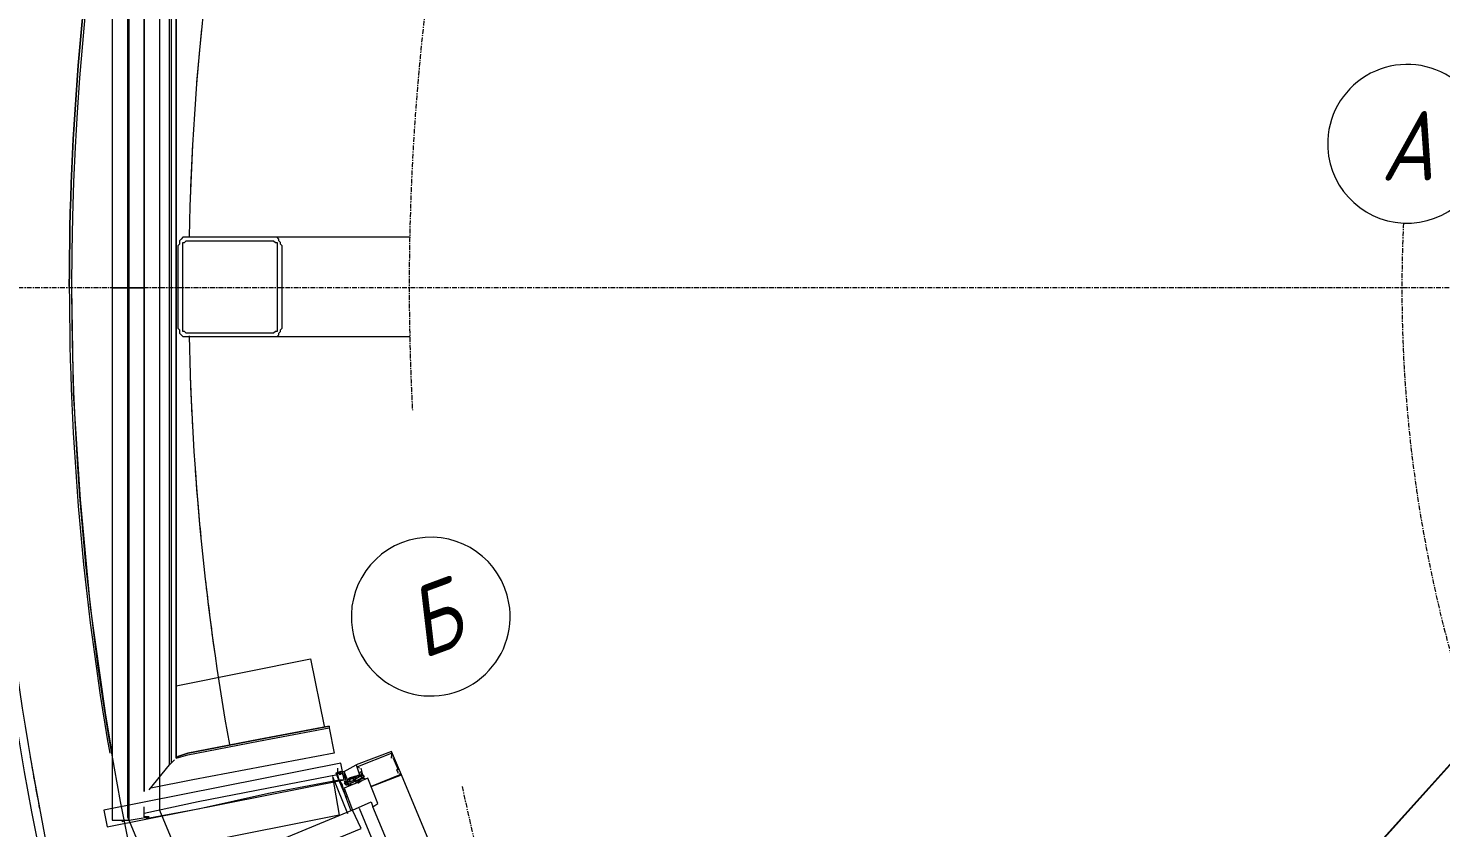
# Model space of a CAD drawing. Header units: millimetres. Extents: x 223 to 163467, y -12002 to 99672.
# Drawn here: x 112207 to 115764, y -1382 to 633 of the extents above; entities that cross this region are included whole.
import ezdxf

# ---------------------------------------------------------------- set-up
doc = ezdxf.new("R2010")
doc.units = ezdxf.units.MM
doc.linetypes.add('ADSK_Линия сетки', pattern=[21, 12, -3, 3, -3])
for name, color, linetype, lineweight in [('A-ANNO-DIMS', 7, 'Continuous', 9), ('S-GRID', 7, 'Continuous', 9), ('S-GRID-IDEN', 7, 'Continuous', 9)]:
    doc.layers.add(name, color=color, linetype=linetype, lineweight=lineweight)
for name, color, linetype in [('PDF _A-AREA', 7, 'Continuous'), ('PDF _A-CLNG', 7, 'Continuous'), ('PDF _A-DETL', 7, 'Continuous'), ('PDF _A-DETL-GENF', 7, 'Continuous'), ('PDF _A-DOOR', 7, 'Continuous'), ('PDF _A-DOOR-FRAM', 7, 'Continuous'), ('PDF _A-FLOR', 7, 'Continuous'), ('PDF _A-GLAZ-CURT', 7, 'Continuous'), ('PDF _A-GLAZ-CWMG', 7, 'Continuous'), ('PDF _I-WALL', 7, 'Continuous'), ('PDF _S-BEAM', 7, 'Continuous'), ('PDF _Ограждение', 7, 'Continuous')]:
    doc.layers.add(name, color=color, linetype=linetype)
doc.styles.add('GOST Common_I', font='ARIALN.TTF', dxfattribs={"height": 175})
doc.styles.add('GOST Common_I_6', font='ARIALN.TTF', dxfattribs={"height": 125})
doc.dimstyles.new('Диагональ_-_Gost_2_5мм', dxfattribs={"dimscale": 304.8, "dimtxt": 125.714375, "dimasz": 0.492126, "dimexe": 0.393701, "dimexo": 0.246063, "dimgap": 0.287073, "dimtad": 1, "dimdec": 0, "dimzin": 0, "dimdsep": 46, "dimtxsty": 'GOST Common_I_6', "dimsah": 1, "dimcen": 0.09, "dimdle": 0.393701, "dimazin": 0, "dimtfac": 1, "dimtdec": 4, "dimtix": 1, "dimtmove": 0, "dimatfit": 3, "dimfxl": 1, "dimtvp": 1, "dimtfill": 1, "dimtolj": 1, "dimtzin": 0, "dimarcsym": 2})

# ---------------------------------------------------------------- blocks, each defined once
blk = doc.blocks.new('Ось сетки - D8-489723-1 этаж')
at = {"layer": 'S-GRID-IDEN'}
for start, end in [(360, 180), (180, 360)]:
    blk.add_arc((0, 0), 4, start, end, dxfattribs=at)
blk = doc.blocks.new('*D333')
at = {"layer": 'A-ANNO-DIMS', "color": 0, "lineweight": -2, "transparency": 16777216}
for p, q in [((81110.1, 24600.2), (81311.7, 24398.7)), ((78830.9, 19097.7), (79115.9, 19097.7))]:
    blk.add_line(p, q, dxfattribs=at)
blk.add_arc((86612.7, 19097.7), 7616.7, 136.12837, 178.87163, dxfattribs=at)
at = {"layer": 'A-ANNO-DIMS', "color": 0, "transparency": 16777216}
for points in [[(81104, 24393.9), (81139.7, 24358.9), (81226.8, 24483.5)], [(79022.4, 19247.4), (78972.4, 19247.9), (78995.9, 19097.7)]]:
    blk.add_solid(points, dxfattribs=at)
at = {"layer": 'Defpoints', "color": 0, "transparency": 16777216}
for p in [(81057.1, 24653.2), (80016.4, 22906), (78755.9, 19097.7), (86612.7, 19097.7)]:
    blk.add_point(p, dxfattribs=at)
at = {"layer": 'A-ANNO-DIMS', "color": 0, "transparency": 16777216, "insert": (79437.1, 22069.9), "char_height": 125, "width": 588.088, "attachment_point": 5, "rotation": 67.5, "style": 'GOST Common_I_6', "bg_fill": 3, "box_fill_scale": 1.1, "bg_fill_color": 256, "bg_fill_true_color": 13158600, "bg_fill_transparency": 0}
blk.add_mtext('\\A1;45.00°', dxfattribs=at)
blk = doc.blocks.new('*D339')
at = {"layer": 'A-ANNO-DIMS', "color": 0, "lineweight": -2, "transparency": 16777216}
for p, q in [((78830.9, 19097.7), (79115.9, 19097.7)), ((81110.1, 13595.1), (81311.7, 13796.7))]:
    blk.add_line(p, q, dxfattribs=at)
blk.add_arc((86612.7, 19097.7), 7616.7, 181.12837, 223.87163, dxfattribs=at)
at = {"layer": 'A-ANNO-DIMS', "color": 0, "transparency": 16777216}
for points in [[(78972.4, 18947.4), (79022.4, 18947.9), (78995.9, 19097.7)], [(81139.7, 13836.4), (81104, 13801.4), (81226.8, 13711.8)]]:
    blk.add_solid(points, dxfattribs=at)
at = {"layer": 'Defpoints', "color": 0, "transparency": 16777216}
for p in [(78755.9, 19097.7), (86612.7, 19097.7), (79255.5, 17126.3), (81057.1, 13542.1)]:
    blk.add_point(p, dxfattribs=at)
at = {"layer": 'A-ANNO-DIMS', "color": 0, "transparency": 16777216, "insert": (79714.3, 16240.3), "char_height": 125, "width": 588.088, "attachment_point": 5, "rotation": 292.5, "style": 'GOST Common_I_6', "bg_fill": 3, "box_fill_scale": 1.1, "bg_fill_color": 256, "bg_fill_true_color": 13158600, "bg_fill_transparency": 0}
blk.add_mtext('\\A1;45.00°', dxfattribs=at)
blk = doc.blocks.new('оси')
at = {"layer": 'S-GRID', "linetype": 'ADSK_Линия сетки'}
blk.add_line((86612.7, 19097.7), (77921.9, 19097.7), dxfattribs=at)
blk.add_arc((86612.7, 19097.7), 6000, 192.09621, 182.95219, dxfattribs=at)
at = {"layer": 'S-GRID-IDEN', "xscale": 49.99999999999998, "yscale": 49.99999999999998, "zscale": 49.99999999999998, "rotation": 9.84533599319954}
blk.add_blockref('Ось сетки - D8-489723-1 этаж', (80666.8, 18268.8), dxfattribs=at)
at = {"layer": 'S-GRID-IDEN', "insert": (80585.2, 18325.2), "char_height": 175, "width": 158.734, "attachment_point": 1, "rotation": 20.2491, "style": 'GOST Common_I'}
blk.add_mtext('\\fGOST Common|b0|i1|c204|p34|;\\W.9;Б', dxfattribs=at)
at = {"layer": 'A-ANNO-DIMS'}
dim = blk.add_angular_dim_3p(base=(80016.4, 22906), center=(86612.7, 19097.7), p1=(81057.1, 24653.2), p2=(78755.9, 19097.7), dimstyle='Диагональ_-_Gost_2_5мм', override={"dimpost": '<>', "dimfxl": 6013.290219}, dxfattribs=at)
dim.commit()
dim.dimension.update_dxf_attribs({"geometry": '*D333', "text_midpoint": (79437.1, 22069.9)})
at = {"layer": 'S-GRID-IDEN', "xscale": 49.99999999999998, "yscale": 49.99999999999998, "zscale": 49.99999999999998, "rotation": 357.3315052165576}
blk.add_blockref('Ось сетки - D8-489723-1 этаж', (83125.8, 19460.4), dxfattribs=at)
at = {"layer": 'S-GRID-IDEN', "insert": (83059.4, 19542.9), "char_height": 175, "width": 180.38, "attachment_point": 1, "style": 'GOST Common_I'}
blk.add_mtext('\\fGOST Common|b0|i1|c204|p34|;\\W.9;А', dxfattribs=at)
at = {"layer": 'A-ANNO-DIMS'}
dim = blk.add_angular_dim_3p(base=(79255.5, 17126.3), center=(86612.7, 19097.7), p1=(78755.9, 19097.7), p2=(81057.1, 13542.1), dimstyle='Диагональ_-_Gost_2_5мм', override={"dimpost": '<>', "dimfxl": 6013.290219}, dxfattribs=at)
dim.commit()
dim.dimension.update_dxf_attribs({"geometry": '*D339', "text_midpoint": (79714.3, 16240.3)})
at = {"layer": 'S-GRID', "linetype": 'ADSK_Линия сетки'}
blk.add_arc((86612.7, 19097.7), 3500, 177.3315, 161.4375, dxfattribs=at)

msp = doc.modelspace()

# ---------------------------------------------------------------- linework, layer by layer
at = {"layer": 'PDF _A-AREA', "lineweight": 15}
msp.add_arc((119161.7, -17.4), 7071.7, 0, 180, dxfattribs=at)
at = {"layer": 'PDF _A-CLNG', "lineweight": 15}
msp.add_arc((119163.2, -17.1), 7052.1, 189.69017, 190.76659, dxfattribs=at)
at = {"layer": 'PDF _A-DETL', "lineweight": 15}
for points in [[(125875.9, 1316.9), (124851.5, 3780.7), (122967.7, 5668.7), (120499.7, 6688.9), (117832.7, 6688.9), (115364.7, 5668.7), (113476.7, 3780.7), (112456.5, 1316.9), (112456.5, -1354.3), (112968.7, -2586.2)], [(125791.3, -1337.4), (125791.3, 1300), (124783.7, 3734.1), (122921.1, 5601), (120482.7, 6608.5), (117849.6, 6608.5), (115411.3, 5601), (113548.6, 3734.1), (112536.9, 1300), (112536.9, -1337.4), (113548.6, -3771.5)], [(115504.4, -1536.3), (116308.7, -643.1), (117197.7, -1447.4), (116325.7, -2416.8)]]:
    msp.add_lwpolyline(points, dxfattribs=at)
msp.add_circle((119166.2, -18.8), 6849.5, dxfattribs=at)
at = {"layer": 'PDF _A-DETL-GENF', "lineweight": 15}
for points in [[(113142.2, -1244.2), (113142.2, -1248.5), (113070.3, -1278.1), (113146.5, -1248.5), (113121.1, -1189.2), (113032.2, -1223.1), (113036.4, -1235.8)], [(113040.6, -1231.5), (113036.4, -1227.3), (113121.1, -1193.4), (113121.1, -1197.7), (113121.1, -1206.1), (113121.1, -1201.9)], [(113121.1, -1197.7), (113121.1, -1197.7)], [(113125.3, -1206.1), (113138, -1235.8), (113133.8, -1235.8), (113138, -1244.2), (113138, -1240)], [(113125.3, -1206.1), (113125.3, -1206.1)], [(112994.1, -1240), (112981.4, -1244.2), (113006.8, -1303.5), (113002.5, -1290.8), (112998.3, -1273.9), (112989.8, -1261.2), (112985.6, -1244.2), (112994.1, -1244.2)], [(112989.8, -1248.5), (112994.1, -1244.2), (112994.1, -1240), (113002.5, -1240)], [(112994.1, -1240), (112994.1, -1240)], [(112994.1, -1244.2), (112994.1, -1244.2)], [(112994.1, -1248.5), (112994.1, -1244.2), (112998.3, -1244.2), (112998.3, -1248.5)], [(112998.3, -1240), (112998.3, -1240)], [(112998.3, -1240), (112998.3, -1240)], [(112998.3, -1244.2), (112998.3, -1244.2)], [(113002.5, -1240), (113002.5, -1240)], [(113002.5, -1244.2), (113002.5, -1244.2)], [(113002.5, -1244.2), (113002.5, -1244.2)], [(113011, -1261.2), (113002.5, -1244.2)], [(113036.4, -1235.8), (113036.4, -1235.8)], [(113044.9, -1244.2), (113044.9, -1248.5), (113044.9, -1252.7), (113044.9, -1256.9), (113049.1, -1256.9), (113036.4, -1265.4), (113036.4, -1261.2)], [(113040.6, -1231.5), (113040.6, -1231.5)], [(113040.6, -1235.8), (113040.6, -1235.8)], [(113040.6, -1244.2), (113044.9, -1240), (113049.1, -1248.5), (113049.1, -1252.7), (113049.1, -1256.9), (113053.3, -1256.9), (113053.3, -1261.2), (113053.3, -1256.9)], [(113040.6, -1240), (113040.6, -1240)], [(113040.6, -1240), (113040.6, -1240)], [(113049.1, -1248.5), (113044.9, -1231.5)], [(113044.9, -1240), (113044.9, -1240)], [(113138, -1235.8), (113138, -1235.8)], [(113138, -1244.2), (113138, -1244.2)], [(112989.8, -1248.5), (112989.8, -1248.5)], [(112998.3, -1248.5), (112998.3, -1248.5)], [(113015.2, -1278.1), (113011, -1269.6), (113006.8, -1261.2), (113002.5, -1248.5)], [(113002.5, -1248.5), (113002.5, -1248.5)], [(113006.8, -1269.6), (113006.8, -1265.4), (113002.5, -1265.4), (113006.8, -1273.9), (113002.5, -1269.6)], [(113006.8, -1261.2), (113006.8, -1261.2)], [(113006.8, -1265.4), (113006.8, -1265.4)], [(113011, -1273.9), (113006.8, -1265.4)], [(113011, -1273.9), (113006.8, -1273.9), (113011, -1273.9)], [(113006.8, -1273.9), (113006.8, -1273.9)], [(113015.2, -1256.9), (113011, -1261.2), (113011, -1265.4), (113015.2, -1273.9), (113019.5, -1273.9), (113019.5, -1269.6), (113015.2, -1269.6)], [(113011, -1261.2), (113011, -1261.2)], [(113019.5, -1265.4), (113011, -1265.4)], [(113011, -1269.6), (113011, -1269.6)], [(113011, -1269.6), (113011, -1269.6)], [(113015.2, -1261.2), (113019.5, -1265.4), (113027.9, -1261.2), (113023.7, -1256.9), (113027.9, -1265.4), (113053.3, -1252.7), (113049.1, -1248.5), (113027.9, -1261.2), (113027.9, -1265.4), (113032.2, -1261.2)], [(113027.9, -1261.2), (113032.2, -1256.9), (113032.2, -1252.7), (113044.9, -1248.5), (113027.9, -1252.7), (113027.9, -1256.9), (113027.9, -1252.7), (113015.2, -1256.9), (113015.2, -1261.2), (113023.7, -1256.9)], [(113015.2, -1261.2), (113015.2, -1261.2)], [(113015.2, -1273.9), (113015.2, -1273.9)], [(113015.2, -1278.1), (113015.2, -1278.1)], [(113019.5, -1269.6), (113027.9, -1265.4), (113019.5, -1269.6)], [(113019.5, -1273.9), (113032.2, -1269.6)], [(113019.5, -1273.9), (113019.5, -1273.9)], [(113027.9, -1265.4), (113027.9, -1265.4)], [(113032.2, -1261.2), (113032.2, -1261.2)], [(113032.2, -1265.4), (113032.2, -1265.4)], [(113032.2, -1269.6), (113032.2, -1269.6)], [(113036.4, -1269.6), (113049.1, -1261.2)], [(113036.4, -1269.6), (113036.4, -1269.6)], [(113044.9, -1248.5), (113044.9, -1248.5)], [(113044.9, -1248.5), (113044.9, -1248.5)], [(113044.9, -1252.7), (113044.9, -1252.7)], [(113049.1, -1256.9), (113049.1, -1256.9)], [(113049.1, -1261.2), (113049.1, -1261.2)], [(113053.3, -1256.9), (113053.3, -1256.9)], [(113011, -1303.5), (113006.8, -1303.5), (113011, -1303.5)]]:
    msp.add_lwpolyline(points, dxfattribs=at)
msp.add_lwpolyline([(113032.2, -1265.4), (113032.2, -1269.6)], close=True, dxfattribs=at)
at = {"layer": 'PDF _A-DOOR', "lineweight": 15}
msp.add_lwpolyline([(113044.9, -1383.9), (113023.7, -1337.4), (112105.1, -1718.4), (112122, -1764.9)], close=True, dxfattribs=at)
at = {"layer": 'PDF _A-DOOR-FRAM', "lineweight": 15}
msp.add_lwpolyline([(113061.8, -1256.9), (113002.5, -1282.3), (113023.7, -1337.4), (113070.3, -1316.2), (113074.5, -1328.9), (113087.2, -1320.4)], close=True, dxfattribs=at)
at = {"layer": 'PDF _A-FLOR', "lineweight": 15}
msp.add_lwpolyline([(112291, -1691.6, 0.887105), (126233.3, -17.4, 1), (112090, -17.4, 0.058045), (112279.3, -1642.8)], format="xyb", dxfattribs=at)
for points in [[(115517.1, -1523.6), (116308.7, -643.1), (117197.7, -1447.4), (116427.3, -2302.5)], [(112972.9, -1252.7), (113011, -1345.8)]]:
    msp.add_lwpolyline(points, dxfattribs=at)
for centre, radius, start, end in [((119160.8, -17.3), 6550.2, 174.31456, 175.57814), ((119163.8, -17.5), 6553.2, 176.82505, 178.08806), ((119162.2, -17.4), 6551.5, 181.66441, 183.08153), ((119163.1, -17.2), 6552.4, 184.07062, 185.53148), ((119161, -17.4), 6550.3, 186.4655, 188.07516)]:
    msp.add_arc(centre, radius, start, end, dxfattribs=at)
at = {"layer": 'PDF _A-GLAZ-CURT', "lineweight": 15}
for points in [[(112418.4, 1325.4), (112418.4, -20.8), (112460.7, -20.8), (112460.7, 1325.4)], [(112418.4, -20.8), (112418.4, -1362.8), (112460.7, -1362.8), (112460.7, -20.8)], [(112405.7, -1379.7), (113002.5, -1261.2), (112994.1, -1218.8), (112397.2, -1337.4)]]:
    msp.add_lwpolyline(points, close=True, dxfattribs=at)
for points in [[(112498.8, -1290.8), (112498.8, -465.3), (112498.8, -20.8), (112460.7, -20.8), (112498.8, -20.8), (112498.8, 427.9), (112498.8, 1308.4)], [(112503, -1358.5), (112638.5, -1333.1), (112812, -1295), (112989.8, -1261.2), (113002.5, -1261.2)], [(112460.7, -1362.8), (112511.5, -1354.3), (112498.8, -1354.3), (112498.8, -1328.9)], [(112405.7, -1379.7), (112426.8, -1375.5)]]:
    msp.add_lwpolyline(points, dxfattribs=at)
at = {"layer": 'PDF _A-GLAZ-CWMG', "lineweight": 15}
for points in [[(114183.6, 4331), (113574, 3717.2), (113582.5, 3712.9), (114192.1, 4326.8), (113582.5, 3712.9), (113248.1, 2912.8), (113582.5, 3712.9), (113574, 3717.2), (113239.6, 2917.1), (113070.3, 2506.4), (112900.9, 2095.8), (112566.5, 1291.5), (112579.2, 1291.5), (112909.4, 2091.6), (112579.2, 1291.5), (112579.2, 427.9), (112579.2, 1291.5), (112566.5, 1291.5), (112566.5, 427.9), (112566.5, -20.8), (112566.5, -465.3), (112566.5, -1218.8), (112575, -1210.4)], [(112511.5, -1286.6), (112562.3, -1223.1), (112562.3, -465.3), (112562.3, -20.8), (112562.3, 427.9), (112562.3, 1295.7), (112566.5, 1295.7), (112566.5, 1291.5), (112566.5, 1295.7), (112562.3, 1295.7), (112498.8, 1308.4), (112498.8, 427.9), (112498.8, -20.8), (112498.8, -465.3), (112498.8, -1290.8)], [(112964.4, -1125.7), (112786.6, -1159.6), (112964.4, -1125.7), (112964.4, -1129.9), (112977.1, -1193.4), (112799.3, -1227.3), (112621.5, -1261.2), (112515.7, -1282.3)], [(112583.4, -1201.9), (112579.2, -1206.1), (112608.8, -1197.7), (112786.6, -1163.8), (112964.4, -1129.9)], [(112786.6, -1159.6), (112608.8, -1193.4), (112786.6, -1159.6)], [(112608.8, -1193.4), (112583.4, -1201.9), (112608.8, -1193.4)], [(112977.1, -1193.4), (112977.1, -1193.4)], [(113070.3, -1278.1), (113146.5, -1248.5), (113121.1, -1189.2), (113032.2, -1223.1), (113040.6, -1248.5), (113011, -1261.2), (113002.5, -1240), (112981.4, -1244.2), (113006.8, -1303.5), (113011, -1303.5)], [(112562.3, -1223.1), (112566.5, -1218.8)], [(112985.6, -1231.5), (112985.6, -1244.2)], [(113002.5, -1240), (113032.2, -1223.1)], [(112985.6, -1248.5), (112812, -1282.3), (112634.2, -1316.2), (112498.8, -1345.8)], [(113557.1, -2234.8), (113146.5, -1248.5)], [(113019.5, -1337.4), (113006.8, -1303.5)], [(113421.6, -2251.7), (113040.6, -1333.1)], [(113451.3, -2230.6), (113074.5, -1328.9)], [(112448, -1362.8), (112443.8, -1367), (112443.8, -1362.8)]]:
    msp.add_lwpolyline(points, dxfattribs=at)
for points in [[(112579.2, 427.9), (112579.2, -20.8)], [(112579.2, -20.8), (112579.2, -465.3)], [(112579.2, -465.3), (112579.2, -1206.1)]]:
    msp.add_lwpolyline(points, close=True, dxfattribs=at)
at = {"layer": 'PDF _I-WALL', "lineweight": 15}
for points in [[(112610.2, -2622.8, 0.826633), (126212.2, -17.4, 1), (112111.1, -17.4, 0.052683), (112266.8, -1490.8)], [(112310.1, -17.4, -0.043386), (112412.9, 1165, 0.043386), (112310.1, -17.4, 0.04317), (112411.9, -1193.9)]]:
    msp.add_lwpolyline(points, format="xyb", dxfattribs=at)
for points in [[(112418.4, -1193.4), (112401.4, -1091.8), (112363.3, -825.1), (112337.9, -554.2), (112321, -287.5), (112316.8, -20.8)], [(112579.2, -1024.1), (112917.9, -956.4), (112951.7, -1125.7)], [(112972.9, -1252.7), (112989.8, -1350.1), (112270.2, -1494)]]:
    msp.add_lwpolyline(points, dxfattribs=at)
for centre, radius, start, end in [((119161.7, -17.4), 6551, 136.09314, 178.90686), ((119161.7, -17.4), 6551, 181.09318, 190.15133), ((119432.6, -665.1), 8439, 180, 224.9176), ((119432.6, -665.1), 8341.7, 180, 224.9176)]:
    msp.add_arc(centre, radius, start, end, dxfattribs=at)
at = {"layer": 'PDF _S-BEAM', "lineweight": 15}
for points in [[(121147.4, 8081.7), (117185, 8081.7, 0.200124), (113485.1, 6545, 0.198849), (111046.8, 618.4), (111046.8, -550)], [(111097.6, -550), (111097.6, 618.4, -0.199291), (113523.2, 6511.1, -0.200363), (117185, 8030.9), (121147.4, 8030.9)], [(111093.3, -550), (111093.3, 618.4, -0.198456), (113519, 6511.1)], [(113510.5, -6599.3), (113535.9, -6569.7), (113506.3, -6599.3, -0.202679), (111051, -545.7), (111089.1, -545.7)], [(111093.3, -545.7, 0.202877), (113535.9, -6569.7, 0.179396), (116799.8, -8059.8)], [(111097.6, -545.7, 0.203415), (113540.2, -6565.5, 0.180277), (116799.8, -8055.6)]]:
    msp.add_lwpolyline(points, format="xyb", dxfattribs=at)
for points in [[(112845.9, 85), (112841.7, 89.2), (112841.7, 93.5), (112837.4, 97.7), (112837.4, 101.9), (112833.2, 106.2), (112829, 106.2), (112824.7, 106.2), (112604.6, 106.2), (112600.4, 106.2), (112596.1, 106.2), (112591.9, 101.9), (112587.7, 97.7), (112587.7, 93.5), (112587.7, 89.2), (112583.4, 85), (112583.4, -122.4), (112587.7, -126.6), (112587.7, -130.9), (112587.7, -135.1), (112591.9, -139.3), (112596.1, -143.6), (112600.4, -143.6), (112604.6, -143.6), (112824.7, -143.6), (112829, -143.6), (112833.2, -143.6), (112837.4, -139.3), (112837.4, -135.1), (112841.7, -130.9), (112841.7, -126.6), (112845.9, -122.4)], [(112833.2, 85), (112833.2, -122.4), (112833.2, -126.6), (112833.2, -130.9), (112829, -130.9), (112824.7, -135.1), (112604.6, -135.1), (112600.4, -130.9), (112596.1, -130.9), (112596.1, -126.6), (112596.1, -122.4), (112596.1, 85), (112596.1, 89.2), (112596.1, 93.5), (112600.4, 93.5), (112604.6, 97.7), (112824.7, 97.7), (112829, 93.5), (112833.2, 93.5), (112833.2, 89.2)]]:
    msp.add_lwpolyline(points, close=True, dxfattribs=at)
for points in [[(113167.6, 106.2), (112824.7, 106.2)], [(112824.7, -143.6), (113167.6, -143.6)]]:
    msp.add_lwpolyline(points, dxfattribs=at)
at = {"layer": 'PDF _Ограждение', "lineweight": 15}
for points in [[(124783.7, -6540.1, 0.198463), (127209.4, -668.5), (127209.4, 631.1, 0.198443), (124783.7, 6502.7, 0.199638), (121160.1, 8005.5), (117168.1, 8005.5, 0.199865), (113548.6, 6502.7, 0.198463), (111123, 631.1), (111123, -668.5, 0.198443), (113548.6, -6540.1, 0.180575), (116799.8, -8030.2)], [(111169.5, 631.1, -0.198443), (113582.5, 6468.8, -0.199356), (117168.1, 7954.7), (121160.1, 7954.7, -0.199159), (124749.9, 6468.8, -0.197229), (127162.8, 631.1), (127162.8, -668.5, -0.197208), (124749.9, -6506.2, -0.199572), (121160.1, -7992.1), (117760.7, -7992.1), (117760.7, -8042.9), (121160.1, -8042.9, 0.20008), (124783.7, -6540.1)], [(116850.6, -7983.6), (116647.4, -7966.7), (116448.4, -7941.3), (116249.5, -7907.4), (116050.5, -7869.3), (115851.5, -7818.5), (115656.8, -7763.5), (115466.3, -7700), (115275.8, -7628), (115089.5, -7547.6), (114907.5, -7458.7), (114729.7, -7365.5), (114551.9, -7263.9), (114382.6, -7158.1), (114213.3, -7043.8), (114052.4, -6921), (113895.8, -6794.1), (113743.4, -6658.6), (113595.2, -6518.9), (113582.5, -6506.2, -0.197731), (111169.5, -668.5)]]:
    msp.add_lwpolyline(points, format="xyb", dxfattribs=at)

# ---------------------------------------------------------------- next in the draw order: block references
at = {"lineweight": 15}
msp.add_blockref('оси', (32553.5, -19118.5), dxfattribs=at)

doc.saveas('drawing.dxf')
